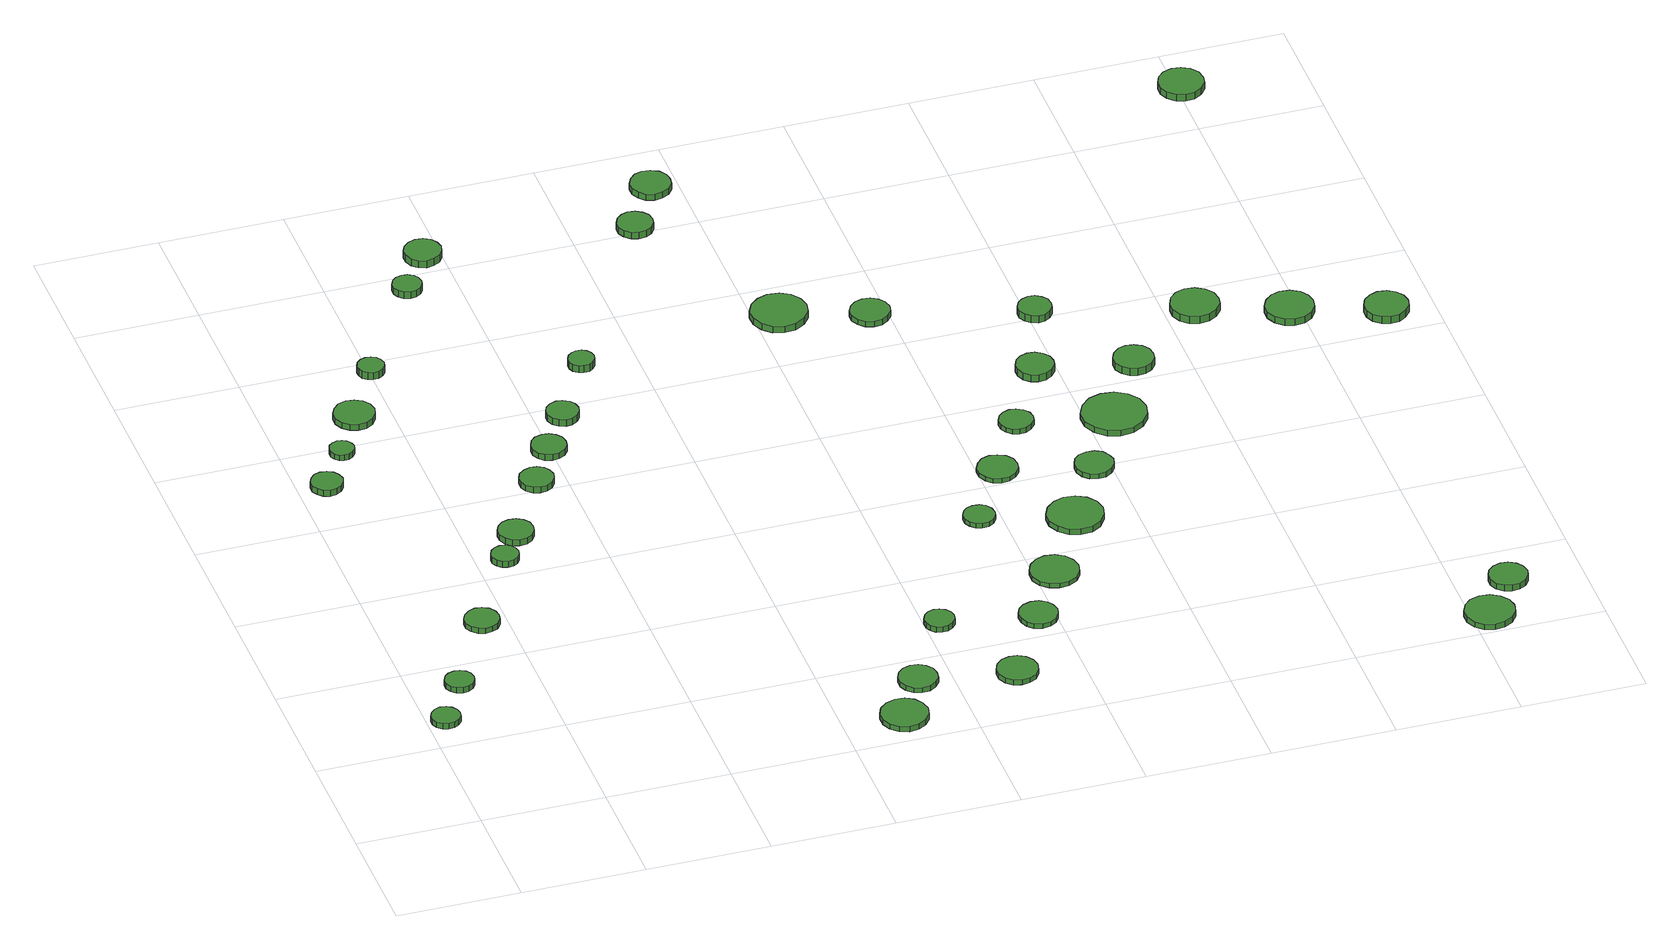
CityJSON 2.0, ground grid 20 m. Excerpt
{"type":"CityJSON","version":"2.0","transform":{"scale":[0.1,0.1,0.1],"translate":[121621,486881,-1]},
"CityObjects":{
"tree1":{"type":"SolitaryVegetationObject","attributes":{"function":"something"},"geometry":[{"type":"MultiSurface","lod":"1","boundaries":[[[0,1,2,3,4,5,6,7,8,9,10,11,12,13,14]],[[15,16,17,18,19,20,21,22,23,24,25,26,27,28,29]],[[0,29,28,1]],[[1,28,27,2]],[[2,27,26,3]],[[3,26,25,4]],[[4,25,24,5]],[[5,24,23,6]],[[6,23,22,7]],[[7,22,21,8]],[[8,21,20,9]],[[9,20,19,10]],[[10,19,18,11]],[[11,18,17,12]],[[12,17,16,13]],[[13,16,15,14]],[[14,15,29,0]]]}]},
"tree2":{"type":"SolitaryVegetationObject","attributes":{"function":"something"},"geometry":[{"type":"MultiSurface","lod":"1","boundaries":[[[30,31,32,33,34,35,36,37,38,39,40,41,42,43,44]],[[45,46,47,48,49,50,51,52,53,54,55,56,57,58,59]],[[30,59,58,31]],[[31,58,57,32]],[[32,57,56,33]],[[33,56,55,34]],[[34,55,54,35]],[[35,54,53,36]],[[36,53,52,37]],[[37,52,51,38]],[[38,51,50,39]],[[39,50,49,40]],[[40,49,48,41]],[[41,48,47,42]],[[42,47,46,43]],[[43,46,45,44]],[[44,45,59,30]]]}]},
"tree3":{"type":"SolitaryVegetationObject","attributes":{"function":"something"},"geometry":[{"type":"MultiSurface","lod":"1","boundaries":[[[60,61,62,63,64,65,66,67,68,69,70,71,72,73,74]],[[75,76,77,78,79,80,81,82,83,84,85,86,87,88,89]],[[60,89,88,61]],[[61,88,87,62]],[[62,87,86,63]],[[63,86,85,64]],[[64,85,84,65]],[[65,84,83,66]],[[66,83,82,67]],[[67,82,81,68]],[[68,81,80,69]],[[69,80,79,70]],[[70,79,78,71]],[[71,78,77,72]],[[72,77,76,73]],[[73,76,75,74]],[[74,75,89,60]]]}]},
"tree4":{"type":"SolitaryVegetationObject","attributes":{"function":"something"},"geometry":[{"type":"MultiSurface","lod":"1","boundaries":[[[90,91,92,93,94,95,96,97,98,99,100,101,102,103,104]],[[105,106,107,108,109,110,111,112,113,114,115,116,117,118,119]],[[90,119,118,91]],[[91,118,117,92]],[[92,117,116,93]],[[93,116,115,94]],[[94,115,114,95]],[[95,114,113,96]],[[96,113,112,97]],[[97,112,111,98]],[[98,111,110,99]],[[99,110,109,100]],[[100,109,108,101]],[[101,108,107,102]],[[102,107,106,103]],[[103,106,105,104]],[[104,105,119,90]]]}]},
"tree5":{"type":"SolitaryVegetationObject","attributes":{"function":"something"},"geometry":[{"type":"MultiSurface","lod":"1","boundaries":[[[120,121,122,123,124,125,126,127,128,129,130,131,132,133,134]],[[135,136,137,138,139,140,141,142,143,144,145,146,147,148,149]],[[120,149,148,121]],[[121,148,147,122]],[[122,147,146,123]],[[123,146,145,124]],[[124,145,144,125]],[[125,144,143,126]],[[126,143,142,127]],[[127,142,141,128]],[[128,141,140,129]],[[129,140,139,130]],[[130,139,138,131]],[[131,138,137,132]],[[132,137,136,133]],[[133,136,135,134]],[[134,135,149,120]]]}]},
"tree6":{"type":"SolitaryVegetationObject","attributes":{"function":"something"},"geometry":[{"type":"MultiSurface","lod":"1","boundaries":[[[150,151,152,153,154,155,156,157,158,159,160,161,162,163,164]],[[165,166,167,168,169,170,171,172,173,174,175,176,177,178,179]],[[150,179,178,151]],[[151,178,177,152]],[[152,177,176,153]],[[153,176,175,154]],[[154,175,174,155]],[[155,174,173,156]],[[156,173,172,157]],[[157,172,171,158]],[[158,171,170,159]],[[159,170,169,160]],[[160,169,168,161]],[[161,168,167,162]],[[162,167,166,163]],[[163,166,165,164]],[[164,165,179,150]]]}]},
"tree7":{"type":"SolitaryVegetationObject","attributes":{"function":"something"},"geometry":[{"type":"MultiSurface","lod":"1","boundaries":[[[180,181,182,183,184,185,186,187,188,189,190,191,192,193,194]],[[195,196,197,198,199,200,201,202,203,204,205,206,207,208,209]],[[180,209,208,181]],[[181,208,207,182]],[[182,207,206,183]],[[183,206,205,184]],[[184,205,204,185]],[[185,204,203,186]],[[186,203,202,187]],[[187,202,201,188]],[[188,201,200,189]],[[189,200,199,190]],[[190,199,198,191]],[[191,198,197,192]],[[192,197,196,193]],[[193,196,195,194]],[[194,195,209,180]]]}]},
"tree8":{"type":"SolitaryVegetationObject","attributes":{"function":"something"},"geometry":[{"type":"MultiSurface","lod":"1","boundaries":[[[210,211,212,213,214,215,216,217,218,219,220,221,222,223,224]],[[225,226,227,228,229,230,231,232,233,234,235,236,237,238,239]],[[210,239,238,211]],[[211,238,237,212]],[[212,237,236,213]],[[213,236,235,214]],[[214,235,234,215]],[[215,234,233,216]],[[216,233,232,217]],[[217,232,231,218]],[[218,231,230,219]],[[219,230,229,220]],[[220,229,228,221]],[[221,228,227,222]],[[222,227,226,223]],[[223,226,225,224]],[[224,225,239,210]]]}]},
"tree9":{"type":"SolitaryVegetationObject","attributes":{"function":"something"},"geometry":[{"type":"MultiSurface","lod":"1","boundaries":[[[240,241,242,243,244,245,246,247,248,249,250,251,252,253,254]],[[255,256,257,258,259,260,261,262,263,264,265,266,267,268,269]],[[240,269,268,241]],[[241,268,267,242]],[[242,267,266,243]],[[243,266,265,244]],[[244,265,264,245]],[[245,264,263,246]],[[246,263,262,247]],[[247,262,261,248]],[[248,261,260,249]],[[249,260,259,250]],[[250,259,258,251]],[[251,258,257,252]],[[252,257,256,253]],[[253,256,255,254]],[[254,255,269,240]]]}]},
"tree10":{"type":"SolitaryVegetationObject","attributes":{"function":"something"},"geometry":[{"type":"MultiSurface","lod":"1","boundaries":[[[270,271,272,273,274,275,276,277,278,279,280,281,282,283,284]],[[285,286,287,288,289,290,291,292,293,294,295,296,297,298,299]],[[270,299,298,271]],[[271,298,297,272]],[[272,297,296,273]],[[273,296,295,274]],[[274,295,294,275]],[[275,294,293,276]],[[276,293,292,277]],[[277,292,291,278]],[[278,291,290,279]],[[279,290,289,280]],[[280,289,288,281]],[[281,288,287,282]],[[282,287,286,283]],[[283,286,285,284]],[[284,285,299,270]]]}]},
"tree11":{"type":"SolitaryVegetationObject","attributes":{"function":"something"},"geometry":[{"type":"MultiSurface","lod":"1","boundaries":[[[300,301,302,303,304,305,306,307,308,309,310,311,312,313,314]],[[315,316,317,318,319,320,321,322,323,324,325,326,327,328,329]],[[300,329,328,301]],[[301,328,327,302]],[[302,327,326,303]],[[303,326,325,304]],[[304,325,324,305]],[[305,324,323,306]],[[306,323,322,307]],[[307,322,321,308]],[[308,321,320,309]],[[309,320,319,310]],[[310,319,318,311]],[[311,318,317,312]],[[312,317,316,313]],[[313,316,315,314]],[[314,315,329,300]]]}]},
"tree12":{"type":"SolitaryVegetationObject","attributes":{"function":"something"},"geometry":[{"type":"MultiSurface","lod":"1","boundaries":[[[330,331,332,333,334,335,336,337,338,339,340,341,342,343,344]],[[345,346,347,348,349,350,351,352,353,354,355,356,357,358,359]],[[330,359,358,331]],[[331,358,357,332]],[[332,357,356,333]],[[333,356,355,334]],[[334,355,354,335]],[[335,354,353,336]],[[336,353,352,337]],[[337,352,351,338]],[[338,351,350,339]],[[339,350,349,340]],[[340,349,348,341]],[[341,348,347,342]],[[342,347,346,343]],[[343,346,345,344]],[[344,345,359,330]]]}]},
"tree13":{"type":"SolitaryVegetationObject","attributes":{"function":"something"},"geometry":[{"type":"MultiSurface","lod":"1","boundaries":[[[360,361,362,363,364,365,366,367,368,369,370,371,372,373,374]],[[375,376,377,378,379,380,381,382,383,384,385,386,387,388,389]],[[360,389,388,361]],[[361,388,387,362]],[[362,387,386,363]],[[363,386,385,364]],[[364,385,384,365]],[[365,384,383,366]],[[366,383,382,367]],[[367,382,381,368]],[[368,381,380,369]],[[369,380,379,370]],[[370,379,378,371]],[[371,378,377,372]],[[372,377,376,373]],[[373,376,375,374]],[[374,375,389,360]]]}]},
"tree14":{"type":"SolitaryVegetationObject","attributes":{"function":"something"},"geometry":[{"type":"MultiSurface","lod":"1","boundaries":[[[390,391,392,393,394,395,396,397,398,399,400,401,402,403,404]],[[405,406,407,408,409,410,411,412,413,414,415,416,417,418,419]],[[390,419,418,391]],[[391,418,417,392]],[[392,417,416,393]],[[393,416,415,394]],[[394,415,414,395]],[[395,414,413,396]],[[396,413,412,397]],[[397,412,411,398]],[[398,411,410,399]],[[399,410,409,400]],[[400,409,408,401]],[[401,408,407,402]],[[402,407,406,403]],[[403,406,405,404]],[[404,405,419,390]]]}]},
"tree15":{"type":"SolitaryVegetationObject","attributes":{"function":"something"},"geometry":[{"type":"MultiSurface","lod":"1","boundaries":[[[420,421,422,423,424,425,426,427,428,429,430,431,432,433,434]],[[435,436,437,438,439,440,441,442,443,444,445,446,447,448,449]],[[420,449,448,421]],[[421,448,447,422]],[[422,447,446,423]],[[423,446,445,424]],[[424,445,444,425]],[[425,444,443,426]],[[426,443,442,427]],[[427,442,441,428]],[[428,441,440,429]],[[429,440,439,430]],[[430,439,438,431]],[[431,438,437,432]],[[432,437,436,433]],[[433,436,435,434]],[[434,435,449,420]]]}]},
"tree16":{"type":"SolitaryVegetationObject","attributes":{"function":"something"},"geometry":[{"type":"MultiSurface","lod":"1","boundaries":[[[450,451,452,453,454,455,456,457,458,459,460,461,462,463,464]],[[465,466,467,468,469,470,471,472,473,474,475,476,477,478,479]],[[450,479,478,451]],[[451,478,477,452]],[[452,477,476,453]],[[453,476,475,454]],[[454,475,474,455]],[[455,474,473,456]],[[456,473,472,457]],[[457,472,471,458]],[[458,471,470,459]],[[459,470,469,460]],[[460,469,468,461]],[[461,468,467,462]],[[462,467,466,463]],[[463,466,465,464]],[[464,465,479,450]]]}]},
"tree17":{"type":"SolitaryVegetationObject","attributes":{"function":"something"},"geometry":[{"type":"MultiSurface","lod":"1","boundaries":[[[480,481,482,483,484,485,486,487,488,489,490,491,492,493,494]],[[495,496,497,498,499,500,501,502,503,504,505,506,507,508,509]],[[480,509,508,481]],[[481,508,507,482]],[[482,507,506,483]],[[483,506,505,484]],[[484,505,504,485]],[[485,504,503,486]],[[486,503,502,487]],[[487,502,501,488]],[[488,501,500,489]],[[489,500,499,490]],[[490,499,498,491]],[[491,498,497,492]],[[492,497,496,493]],[[493,496,495,494]],[[494,495,509,480]]]}]},
"tree18":{"type":"SolitaryVegetationObject","attributes":{"function":"something"},"geometry":[{"type":"MultiSurface","lod":"1","boundaries":[[[510,511,512,513,514,515,516,517,518,519,520,521,522,523,524]],[[525,526,527,528,529,530,531,532,533,534,535,536,537,538,539]],[[510,539,538,511]],[[511,538,537,512]],[[512,537,536,513]],[[513,536,535,514]],[[514,535,534,515]],[[515,534,533,516]],[[516,533,532,517]],[[517,532,531,518]],[[518,531,530,519]],[[519,530,529,520]],[[520,529,528,521]],[[521,528,527,522]],[[522,527,526,523]],[[523,526,525,524]],[[524,525,539,510]]]}]},
"tree19":{"type":"SolitaryVegetationObject","attributes":{"function":"something"},"geometry":[{"type":"MultiSurface","lod":"1","boundaries":[[[540,541,542,543,544,545,546,547,548,549,550,551,552,553,554]],[[555,556,557,558,559,560,561,562,563,564,565,566,567,568,569]],[[540,569,568,541]],[[541,568,567,542]],[[542,567,566,543]],[[543,566,565,544]],[[544,565,564,545]],[[545,564,563,546]],[[546,563,562,547]],[[547,562,561,548]],[[548,561,560,549]],[[549,560,559,550]],[[550,559,558,551]],[[551,558,557,552]],[[552,557,556,553]],[[553,556,555,554]],[[554,555,569,540]]]}]},
"tree20":{"type":"SolitaryVegetationObject","attributes":{"function":"something"},"geometry":[{"type":"MultiSurface","lod":"1","boundaries":[[[570,571,572,573,574,575,576,577,578,579,580,581,582,583,584]],[[585,586,587,588,589,590,591,592,593,594,595,596,597,598,599]],[[570,599,598,571]],[[571,598,597,572]],[[572,597,596,573]],[[573,596,595,574]],[[574,595,594,575]],[[575,594,593,576]],[[576,593,592,577]],[[577,592,591,578]],[[578,591,590,579]],[[579,590,589,580]],[[580,589,588,581]],[[581,588,587,582]],[[582,587,586,583]],[[583,586,585,584]],[[584,585,599,570]]]}]},
"tree21":{"type":"SolitaryVegetationObject","attributes":{"function":"something"},"geometry":[{"type":"MultiSurface","lod":"1","boundaries":[[[600,601,602,603,604,605,606,607,608,609,610,611,612,613,614]],[[615,616,617,618,619,620,621,622,623,624,625,626,627,628,629]],[[600,629,628,601]],[[601,628,627,602]],[[602,627,626,603]],[[603,626,625,604]],[[604,625,624,605]],[[605,624,623,606]],[[606,623,622,607]],[[607,622,621,608]],[[608,621,620,609]],[[609,620,619,610]],[[610,619,618,611]],[[611,618,617,612]],[[612,617,616,613]],[[613,616,615,614]],[[614,615,629,600]]]}]},
"tree22":{"type":"SolitaryVegetationObject","attributes":{"function":"something"},"geometry":[{"type":"MultiSurface","lod":"1","boundaries":[[[630,631,632,633,634,635,636,637,638,639,640,641,642,643,644]],[[645,646,647,648,649,650,651,652,653,654,655,656,657,658,659]],[[630,659,658,631]],[[631,658,657,632]],[[632,657,656,633]],[[633,656,655,634]],[[634,655,654,635]],[[635,654,653,636]],[[636,653,652,637]],[[637,652,651,638]],[[638,651,650,639]],[[639,650,649,640]],[[640,649,648,641]],[[641,648,647,642]],[[642,647,646,643]],[[643,646,645,644]],[[644,645,659,630]]]}]},
"tree23":{"type":"SolitaryVegetationObject","attributes":{"function":"something"},"geometry":[{"type":"MultiSurface","lod":"1","boundaries":[[[660,661,662,663,664,665,666,667,668,669,670,671,672,673,674]],[[675,676,677,678,679,680,681,682,683,684,685,686,687,688,689]],[[660,689,688,661]],[[661,688,687,662]],[[662,687,686,663]],[[663,686,685,664]],[[664,685,684,665]],[[665,684,683,666]],[[666,683,682,667]],[[667,682,681,668]],[[668,681,680,669]],[[669,680,679,670]],[[670,679,678,671]],[[671,678,677,672]],[[672,677,676,673]],[[673,676,675,674]],[[674,675,689,660]]]}]},
"tree24":{"type":"SolitaryVegetationObject","attributes":{"function":"something"},"geometry":[{"type":"MultiSurface","lod":"1","boundaries":[[[690,691,692,693,694,695,696,697,698,699,700,701,702,703,704]],[[705,706,707,708,709,710,711,712,713,714,715,716,717,718,719]],[[690,719,718,691]],[[691,718,717,692]],[[692,717,716,693]],[[693,716,715,694]],[[694,715,714,695]],[[695,714,713,696]],[[696,713,712,697]],[[697,712,711,698]],[[698,711,710,699]],[[699,710,709,700]],[[700,709,708,701]],[[701,708,707,702]],[[702,707,706,703]],[[703,706,705,704]],[[704,705,719,690]]]}]},
"tree25":{"type":"SolitaryVegetationObject","attributes":{"function":"something"},"geometry":[{"type":"MultiSurface","lod":"1","boundaries":[[[720,721,722,723,724,725,726,727,728,729,730,731,732,733,734]],[[735,736,737,738,739,740,741,742,743,744,745,746,747,748,749]],[[720,749,748,721]],[[721,748,747,722]],[[722,747,746,723]],[[723,746,745,724]],[[724,745,744,725]],[[725,744,743,726]],[[726,743,742,727]],[[727,742,741,728]],[[728,741,740,729]],[[729,740,739,730]],[[730,739,738,731]],[[731,738,737,732]],[[732,737,736,733]],[[733,736,735,734]],[[734,735,749,720]]]}]},
"tree26":{"type":"SolitaryVegetationObject","attributes":{"function":"something"},"geometry":[{"type":"MultiSurface","lod":"1","boundaries":[[[750,751,752,753,754,755,756,757,758,759,760,761,762,763,764]],[[765,766,767,768,769,770,771,772,773,774,775,776,777,778,779]],[[750,779,778,751]],[[751,778,777,752]],[[752,777,776,753]],[[753,776,775,754]],[[754,775,774,755]],[[755,774,773,756]],[[756,773,772,757]],[[757,772,771,758]],[[758,771,770,759]],[[759,770,769,760]],[[760,769,768,761]],[[761,768,767,762]],[[762,767,766,763]],[[763,766,765,764]],[[764,765,779,750]]]}]},
"tree27":{"type":"SolitaryVegetationObject","attributes":{"function":"something"},"geometry":[{"type":"MultiSurface","lod":"1","boundaries":[[[780,781,782,783,784,785,786,787,788,789,790,791,792,793,794]],[[795,796,797,798,799,800,801,802,803,804,805,806,807,808,809]],[[780,809,808,781]],[[781,808,807,782]],[[782,807,806,783]],[[783,806,805,784]],[[784,805,804,785]],[[785,804,803,786]],[[786,803,802,787]],[[787,802,801,788]],[[788,801,800,789]],[[789,800,799,790]],[[790,799,798,791]],[[791,798,797,792]],[[792,797,796,793]],[[793,796,795,794]],[[794,795,809,780]]]}]},
"tree28":{"type":"SolitaryVegetationObject","attributes":{"function":"something"},"geometry":[{"type":"MultiSurface","lod":"1","boundaries":[[[810,811,812,813,814,815,816,817,818,819,820,821,822,823,824]],[[825,826,827,828,829,830,831,832,833,834,835,836,837,838,839]],[[810,839,838,811]],[[811,838,837,812]],[[812,837,836,813]],[[813,836,835,814]],[[814,835,834,815]],[[815,834,833,816]],[[816,833,832,817]],[[817,832,831,818]],[[818,831,830,819]],[[819,830,829,820]],[[820,829,828,821]],[[821,828,827,822]],[[822,827,826,823]],[[823,826,825,824]],[[824,825,839,810]]]}]},
"tree29":{"type":"SolitaryVegetationObject","attributes":{"function":"something"},"geometry":[{"type":"MultiSurface","lod":"1","boundaries":[[[840,841,842,843,844,845,846,847,848,849,850,851,852,853,854]],[[855,856,857,858,859,860,861,862,863,864,865,866,867,868,869]],[[840,869,868,841]],[[841,868,867,842]],[[842,867,866,843]],[[843,866,865,844]],[[844,865,864,845]],[[845,864,863,846]],[[846,863,862,847]],[[847,862,861,848]],[[848,861,860,849]],[[849,860,859,850]],[[850,859,858,851]],[[851,858,857,852]],[[852,857,856,853]],[[853,856,855,854]],[[854,855,869,840]]]}]},
"tree30":{"type":"SolitaryVegetationObject","attributes":{"function":"something"},"geometry":[{"type":"MultiSurface","lod":"1","boundaries":[[[870,871,872,873,874,875,876,877,878,879,880,881,882,883,884]],[[885,886,887,888,889,890,891,892,893,894,895,896,897,898,899]],[[870,899,898,871]],[[871,898,897,872]],[[872,897,896,873]],[[873,896,895,874]],[[874,895,894,875]],[[875,894,893,876]],[[876,893,892,877]],[[877,892,891,878]],[[878,891,890,879]],[[879,890,889,880]],[[880,889,888,881]],[[881,888,887,882]],[[882,887,886,883]],[[883,886,885,884]],[[884,885,899,870]]]}]},
"tree31":{"type":"SolitaryVegetationObject","attributes":{"function":"something"},"geometry":[{"type":"MultiSurface","lod":"1","boundaries":[[[900,901,902,903,904,905,906,907,908,909,910,911,912,913,914]],[[915,916,917,918,919,920,921,922,923,924,925,926,927,928,929]],[[900,929,928,901]],[[901,928,927,902]],[[902,927,926,903]],[[903,926,925,904]],[[904,925,924,905]],[[905,924,923,906]],[[906,923,922,907]],[[907,922,921,908]],[[908,921,920,909]],[[909,920,919,910]],[[910,919,918,911]],[[911,918,917,912]],[[912,917,916,913]],[[913,916,915,914]],[[914,915,929,900]]]}]},
"tree32":{"type":"SolitaryVegetationObject","attributes":{"function":"something"},"geometry":[{"type":"MultiSurface","lod":"1","boundaries":[[[930,931,932,933,934,935,936,937,938,939,940,941,942,943,944]],[[945,946,947,948,949,950,951,952,953,954,955,956,957,958,959]],[[930,959,958,931]],[[931,958,957,932]],[[932,957,956,933]],[[933,956,955,934]],[[934,955,954,935]],[[935,954,953,936]],[[936,953,952,937]],[[937,952,951,938]],[[938,951,950,939]],[[939,950,949,940]],[[940,949,948,941]],[[941,948,947,942]],[[942,947,946,943]],[[943,946,945,944]],[[944,945,959,930]]]}]},
"tree33":{"type":"SolitaryVegetationObject","attributes":{"function":"something"},"geometry":[{"type":"MultiSurface","lod":"1","boundaries":[[[960,961,962,963,964,965,966,967,968,969,970,971,972,973,974]],[[975,976,977,978,979,980,981,982,983,984,985,986,987,988,989]],[[960,989,988,961]],[[961,988,987,962]],[[962,987,986,963]],[[963,986,985,964]],[[964,985,984,965]],[[965,984,983,966]],[[966,983,982,967]],[[967,982,981,968]],[[968,981,980,969]],[[969,980,979,970]],[[970,979,978,971]],[[971,978,977,972]],[[972,977,976,973]],[[973,976,975,974]],[[974,975,989,960]]]}]},
"tree34":{"type":"SolitaryVegetationObject","attributes":{"function":"something"},"geometry":[{"type":"MultiSurface","lod":"1","boundaries":[[[990,991,992,993,994,995,996,997,998,999,1000,1001,1002,1003,1004]],[[1005,1006,1007,1008,1009,1010,1011,1012,1013,1014,1015,1016,1017,1018,1019]],[[990,1019,1018,991]],[[991,1018,1017,992]],[[992,1017,1016,993]],[[993,1016,1015,994]],[[994,1015,1014,995]],[[995,1014,1013,996]],[[996,1013,1012,997]],[[997,1012,1011,998]],[[998,1011,1010,999]],[[999,1010,1009,1000]],[[1000,1009,1008,1001]],[[1001,1008,1007,1002]],[[1002,1007,1006,1003]],[[1003,1006,1005,1004]],[[1004,1005,1019,990]]]}]},
"tree35":{"type":"SolitaryVegetationObject","attributes":{"function":"something"},"geometry":[{"type":"MultiSurface","lod":"1","boundaries":[[[1020,1021,1022,1023,1024,1025,1026,1027,1028,1029,1030,1031,1032,1033,1034]],[[1035,1036,1037,1038,1039,1040,1041,1042,1043,1044,1045,1046,1047,1048,1049]],[[1020,1049,1048,1021]],[[1021,1048,1047,1022]],[[1022,1047,1046,1023]],[[1023,1046,1045,1024]],[[1024,1045,1044,1025]],[[1025,1044,1043,1026]],[[1026,1043,1042,1027]],[[1027,1042,1041,1028]],[[1028,1041,1040,1029]],[[1029,1040,1039,1030]],[[1030,1039,1038,1031]],[[1031,1038,1037,1032]],[[1032,1037,1036,1033]],[[1033,1036,1035,1034]],[[1034,1035,1049,1020]]]}]},
"tree36":{"type":"SolitaryVegetationObject","attributes":{"function":"something"},"geometry":[{"type":"MultiSurface","lod":"1","boundaries":[[[1050,1051,1052,1053,1054,1055,1056,1057,1058,1059,1060,1061,1062,1063,1064]],[[1065,1066,1067,1068,1069,1070,1071,1072,1073,1074,1075,1076,1077,1078,1079]],[[1050,1079,1078,1051]],[[1051,1078,1077,1052]],[[1052,1077,1076,1053]],[[1053,1076,1075,1054]],[[1054,1075,1074,1055]],[[1055,1074,1073,1056]],[[1056,1073,1072,1057]],[[1057,1072,1071,1058]],[[1058,1071,1070,1059]],[[1059,1070,1069,1060]],[[1060,1069,1068,1061]],[[1061,1068,1067,1062]],[[1062,1067,1066,1063]],[[1063,1066,1065,1064]],[[1064,1065,1079,1050]]]}]},
"tree37":{"type":"SolitaryVegetationObject","attributes":{"function":"something"},"geometry":[{"type":"MultiSurface","lod":"1","boundaries":[[[1080,1081,1082,1083,1084,1085,1086,1087,1088,1089,1090,1091,1092,1093,1094]],[[1095,1096,1097,1098,1099,1100,1101,1102,1103,1104,1105,1106,1107,1108,1109]],[[1080,1109,1108,1081]],[[1081,1108,1107,1082]],[[1082,1107,1106,1083]],[[1083,1106,1105,1084]],[[1084,1105,1104,1085]],[[1085,1104,1103,1086]],[[1086,1103,1102,1087]],[[1087,1102,1101,1088]],[[1088,1101,1100,1089]],[[1089,1100,1099,1090]],[[1090,1099,1098,1091]],[[1091,1098,1097,1092]],[[1092,1097,1096,1093]],[[1093,1096,1095,1094]],[[1094,1095,1109,1080]]]}]},
"tree38":{"type":"SolitaryVegetationObject","attributes":{"function":"something"},"geometry":[{"type":"MultiSurface","lod":"1","boundaries":[[[1110,1111,1112,1113,1114,1115,1116,1117,1118,1119,1120,1121,1122,1123,1124]],[[1125,1126,1127,1128,1129,1130,1131,1132,1133,1134,1135,1136,1137,1138,1139]],[[1110,1139,1138,1111]],[[1111,1138,1137,1112]],[[1112,1137,1136,1113]],[[1113,1136,1135,1114]],[[1114,1135,1134,1115]],[[1115,1134,1133,1116]],[[1116,1133,1132,1117]],[[1117,1132,1131,1118]],[[1118,1131,1130,1119]],[[1119,1130,1129,1120]],[[1120,1129,1128,1121]],[[1121,1128,1127,1122]],[[1122,1127,1126,1123]],[[1123,1126,1125,1124]],[[1124,1125,1139,1110]]]}]},
"tree39":{"type":"SolitaryVegetationObject","attributes":{"function":"something"},"geometry":[{"type":"MultiSurface","lod":"1","boundaries":[[[1140,1141,1142,1143,1144,1145,1146,1147,1148,1149,1150,1151,1152,1153,1154]],[[1155,1156,1157,1158,1159,1160,1161,1162,1163,1164,1165,1166,1167,1168,1169]],[[1140,1169,1168,1141]],[[1141,1168,1167,1142]],[[1142,1167,1166,1143]],[[1143,1166,1165,1144]],[[1144,1165,1164,1145]],[[1145,1164,1163,1146]],[[1146,1163,1162,1147]],[[1147,1162,1161,1148]],[[1148,1161,1160,1149]],[[1149,1160,1159,1150]],[[1150,1159,1158,1151]],[[1151,1158,1157,1152]],[[1152,1157,1156,1153]],[[1153,1156,1155,1154]],[[1154,1155,1169,1140]]]}]},
"tree40":{"type":"SolitaryVegetationObject","attributes":{"function":"something"},"geometry":[{"type":"MultiSurface","lod":"1","boundaries":[[[1170,1171,1172,1173,1174,1175,1176,1177,1178,1179,1180,1181,1182,1183,1184]],[[1185,1186,1187,1188,1189,1190,1191,1192,1193,1194,1195,1196,1197,1198,1199]],[[1170,1199,1198,1171]],[[1171,1198,1197,1172]],[[1172,1197,1196,1173]],[[1173,1196,1195,1174]],[[1174,1195,1194,1175]],[[1175,1194,1193,1176]],[[1176,1193,1192,1177]],[[1177,1192,1191,1178]],[[1178,1191,1190,1179]],[[1179,1190,1189,1180]],[[1180,1189,1188,1181]],[[1181,1188,1187,1182]],[[1182,1187,1186,1183]],[[1183,1186,1185,1184]],[[1184,1185,1199,1170]]]}]}
},
"vertices":[
[53,266,16],[51,275,16],[45,283,16],[37,288,16],[27,289,16],[18,286,16],[11,279,16],[7,271,16],[7,261,16],[11,252,16],[18,246,16],[27,243,16],[37,244,16],[45,249,16],[51,256,16],[51,256,6],[45,249,6],[37,244,6],[27,243,6],[18,246,6],[11,252,6],[7,261,6],[7,271,6],[11,279,6],[18,286,6],[27,289,6],[37,288,6],[45,283,6],[51,275,6],[53,266,6],
[102,350,16],[100,360,16],[95,367,16],[86,372,16],[77,373,16],[67,370,16],[60,364,16],[56,355,16],[56,345,16],[60,336,16],[67,330,16],[77,327,16],[86,328,16],[95,333,16],[100,341,16],[100,341,6],[95,333,6],[86,328,6],[77,327,6],[67,330,6],[60,336,6],[56,345,6],[56,355,6],[60,364,6],[67,370,6],[77,373,6],[86,372,6],[95,367,6],[100,360,6],[102,350,6],
[188,493,16],[186,504,16],[179,514,16],[169,519,16],[158,521,16],[147,517,16],[138,509,16],[133,499,16],[133,487,16],[138,477,16],[147,469,16],[158,465,16],[169,467,16],[179,472,16],[186,482,16],[186,482,6],[179,472,6],[169,467,6],[158,465,6],[147,469,6],[138,477,6],[133,487,6],[133,499,6],[138,509,6],[147,517,6],[158,521,6],[169,519,6],[179,514,6],[186,504,6],[188,493,6],
[72,908,17],[69,918,17],[63,927,17],[54,932,17],[43,933,17],[33,930,17],[26,923,17],[21,913,17],[21,902,17],[26,893,17],[33,886,17],[43,882,17],[54,884,17],[63,889,17],[69,897,17],[69,897,6],[63,889,6],[54,884,6],[43,882,6],[33,886,6],[26,893,6],[21,902,6],[21,913,6],[26,923,6],[33,930,6],[43,933,6],[54,932,6],[63,927,6],[69,918,6],[72,908,6],
[115,985,16],[113,993,16],[108,1000,16],[101,1004,16],[93,1005,16],[85,1002,16],[79,997,16],[76,989,16],[76,981,16],[79,974,16],[85,968,16],[93,966,16],[101,966,16],[108,971,16],[113,977,16],[113,977,6],[108,971,6],[101,966,6],[93,966,6],[85,968,6],[79,974,6],[76,981,6],[76,989,6],[79,997,6],[85,1002,6],[93,1005,6],[101,1004,6],[108,1000,6],[113,993,6],[115,985,6],
[268,643,17],[266,652,17],[261,659,17],[253,664,17],[244,665,17],[235,662,17],[228,656,17],[224,647,17],[224,638,17],[228,630,17],[235,624,17],[244,621,17],[253,622,17],[261,626,17],[266,634,17],[266,634,6],[261,626,6],[253,622,6],[244,621,6],[235,624,6],[228,630,6],[224,638,6],[224,647,6],[228,656,6],[235,662,6],[244,665,6],[253,664,6],[261,659,6],[266,652,6],[268,643,6],
[174,1067,17],[171,1081,17],[163,1092,17],[151,1098,17],[138,1100,17],[125,1096,17],[115,1086,17],[109,1074,17],[109,1061,17],[115,1048,17],[125,1039,17],[138,1035,17],[151,1036,17],[163,1043,17],[171,1054,17],[171,1054,6],[163,1043,6],[151,1036,6],[138,1035,6],[125,1039,6],[115,1048,6],[109,1061,6],[109,1074,6],[115,1086,6],[125,1096,6],[138,1100,6],[151,1098,6],[163,1092,6],[171,1081,6],[174,1067,6],
[309,698,17],[307,710,17],[300,719,17],[290,725,17],[278,726,17],[267,723,17],[258,715,17],[253,704,17],[253,692,17],[258,681,17],[267,673,17],[278,670,17],[290,671,17],[300,677,17],[307,687,17],[307,687,6],[300,677,6],[290,671,6],[278,670,6],[267,673,6],[258,681,6],[253,692,6],[253,704,6],[258,715,6],[267,723,6],[278,726,6],[290,725,6],[300,719,6],[307,710,6],[309,698,6],
[224,1176,19],[222,1185,19],[217,1192,19],[209,1196,19],[200,1197,19],[192,1194,19],[185,1188,19],[182,1180,19],[182,1172,19],[185,1163,19],[192,1158,19],[200,1155,19],[209,1156,19],[217,1160,19],[222,1167,19],[222,1167,6],[217,1160,6],[209,1156,6],[200,1155,6],[192,1158,6],[185,1163,6],[182,1172,6],[182,1180,6],[185,1188,6],[192,1194,6],[200,1197,6],[209,1196,6],[217,1192,6],[222,1185,6],[224,1176,6],
[381,820,17],[378,831,17],[372,840,17],[362,846,17],[351,847,17],[340,843,17],[331,836,17],[327,826,17],[327,814,17],[331,804,17],[340,796,17],[351,793,17],[362,794,17],[372,800,17],[378,809,17],[378,809,6],[372,800,6],[362,794,6],[351,793,6],[340,796,6],[331,804,6],[327,814,6],[327,826,6],[331,836,6],[340,843,6],[351,847,6],[362,846,6],[372,840,6],[378,831,6],[381,820,6],
[425,896,17],[423,908,17],[416,917,17],[406,923,17],[395,924,17],[383,921,17],[375,913,17],[370,902,17],[370,891,17],[375,880,17],[383,872,17],[395,869,17],[406,870,17],[416,876,17],[423,885,17],[423,885,6],[416,876,6],[406,870,6],[395,869,6],[383,872,6],[375,880,6],[370,891,6],[370,902,6],[375,913,6],[383,921,6],[395,924,6],[406,923,6],[416,917,6],[423,908,6],[425,896,6],
[735,59,16],[731,74,16],[722,87,16],[709,95,16],[693,96,16],[678,91,16],[666,81,16],[660,67,16],[660,51,16],[666,37,16],[678,26,16],[693,21,16],[709,23,16],[722,31,16],[731,43,16],[731,43,6],[722,31,6],[709,23,6],[693,21,6],[678,26,6],[666,37,6],[660,51,6],[660,67,6],[666,81,6],[678,91,6],[693,96,6],[709,95,6],[722,87,6],[731,74,6],[735,59,6],
[344,1362,20],[342,1372,20],[337,1379,20],[328,1384,20],[319,1385,20],[309,1382,20],[302,1376,20],[298,1367,20],[298,1357,20],[302,1348,20],[309,1342,20],[319,1339,20],[328,1340,20],[337,1345,20],[342,1353,20],[342,1353,8],[337,1345,8],[328,1340,8],[319,1339,8],[309,1342,8],[302,1348,8],[298,1357,8],[298,1367,8],[302,1376,8],[309,1382,8],[319,1385,8],[328,1384,8],[337,1379,8],[342,1372,8],[344,1362,8],
[470,974,18],[468,985,18],[462,993,18],[452,999,18],[442,1000,18],[431,996,18],[423,989,18],[419,979,18],[419,969,18],[423,959,18],[431,952,18],[442,948,18],[452,949,18],[462,955,18],[468,963,18],[468,963,6],[462,955,6],[452,949,6],[442,948,6],[431,952,6],[423,959,6],[419,969,6],[419,979,6],[423,989,6],[431,996,6],[442,1000,6],[452,999,6],[462,993,6],[468,985,6],[470,974,6],
[776,143,16],[774,156,16],[766,166,16],[755,173,16],[742,174,16],[730,170,16],[720,161,16],[715,150,16],[715,137,16],[720,125,16],[730,116,16],[742,112,16],[755,113,16],[766,120,16],[774,130,16],[774,130,7],[766,120,7],[755,113,7],[742,112,7],[730,116,7],[720,125,7],[715,137,7],[715,150,7],[720,161,7],[730,170,7],[742,174,7],[755,173,7],[766,166,7],[774,156,7],[776,143,7],
[401,1441,19],[398,1453,19],[391,1463,19],[380,1469,19],[368,1470,19],[356,1466,19],[347,1458,19],[342,1447,19],[342,1435,19],[347,1423,19],[356,1415,19],[368,1411,19],[380,1413,19],[391,1419,19],[398,1429,19],[398,1429,6],[391,1419,6],[380,1413,6],[368,1411,6],[356,1415,6],[347,1423,6],[342,1435,6],[342,1447,6],[347,1458,6],[356,1466,6],[368,1470,6],[380,1469,6],[391,1463,6],[398,1453,6],[401,1441,6],
[532,1088,24],[530,1097,24],[525,1104,24],[518,1108,24],[509,1109,24],[501,1106,24],[494,1100,24],[491,1092,24],[491,1084,24],[494,1076,24],[501,1070,24],[509,1068,24],[518,1068,24],[525,1073,24],[530,1080,24],[530,1080,11],[525,1073,11],[518,1068,11],[509,1068,11],[501,1070,11],[494,1076,11],[491,1084,11],[491,1092,11],[494,1100,11],[501,1106,11],[509,1109,11],[518,1108,11],[525,1104,11],[530,1097,11],[532,1088,11],
[847,278,17],[845,288,17],[839,296,17],[830,301,17],[821,302,17],[811,299,17],[804,292,17],[800,283,17],[800,273,17],[804,264,17],[811,257,17],[821,254,17],[830,255,17],[839,260,17],[845,268,17],[845,268,7],[839,260,7],[830,255,7],[821,254,7],[811,257,7],[804,264,7],[800,273,7],[800,283,7],[804,292,7],[811,299,7],[821,302,7],[830,301,7],[839,296,7],[845,288,7],[847,278,7],
[929,118,16],[926,131,16],[918,142,16],[906,149,16],[893,150,16],[880,146,16],[870,137,16],[864,124,16],[864,111,16],[870,98,16],[880,89,16],[893,85,16],[906,87,16],[918,93,16],[926,104,16],[926,104,7],[918,93,7],[906,87,7],[893,85,7],[880,89,7],[870,98,7],[864,111,7],[864,124,7],[870,137,7],[880,146,7],[893,150,7],[906,149,7],[918,142,7],[926,131,7],[929,118,7],
[1003,248,15],[1000,261,15],[993,271,15],[982,278,15],[969,279,15],[956,275,15],[947,267,15],[942,255,15],[942,242,15],[947,230,15],[956,221,15],[969,217,15],[982,219,15],[993,225,15],[1000,236,15],[1000,236,7],[993,225,7],[982,219,7],[969,217,7],[956,221,7],[947,230,7],[942,242,7],[942,255,7],[947,267,7],[956,275,7],[969,279,7],[982,278,7],[993,271,7],[1000,261,7],[1003,248,7],
[990,521,16],[988,531,16],[982,540,16],[973,545,16],[962,546,16],[952,543,16],[945,536,16],[940,526,16],[940,516,16],[945,506,16],[952,499,16],[962,496,16],[973,497,16],[982,502,16],[988,511,16],[988,511,8],[982,502,8],[973,497,8],[962,496,8],[952,499,8],[945,506,8],[940,516,8],[940,526,8],[945,536,8],[952,543,8],[962,546,8],[973,545,8],[982,540,8],[988,531,8],[990,521,8],
[728,1407,22],[726,1419,22],[719,1428,22],[709,1434,22],[697,1436,22],[686,1432,22],[677,1424,22],[672,1413,22],[672,1401,22],[677,1391,22],[686,1383,22],[697,1379,22],[709,1380,22],[719,1386,22],[726,1396,22],[726,1396,10],[719,1386,10],[709,1380,10],[697,1379,10],[686,1383,10],[677,1391,10],[672,1401,10],[672,1413,10],[677,1424,10],[686,1432,10],[697,1436,10],[709,1434,10],[719,1428,10],[726,1419,10],[728,1407,10],
[1069,349,15],[1065,365,15],[1056,378,15],[1042,386,15],[1026,388,15],[1011,383,15],[999,372,15],[992,357,15],[992,341,15],[999,326,15],[1011,316,15],[1026,311,15],[1042,312,15],[1056,320,15],[1065,333,15],[1065,333,7],[1056,320,7],[1042,312,7],[1026,311,7],[1011,316,7],[999,326,7],[992,341,7],[992,357,7],[999,372,7],[1011,383,7],[1026,388,7],[1042,386,7],[1056,378,7],[1065,365,7],[1069,349,7],
[884,1125,18],[880,1143,18],[869,1158,18],[853,1167,18],[834,1169,18],[817,1163,18],[803,1151,18],[795,1134,18],[795,1116,18],[803,1099,18],[817,1086,18],[834,1081,18],[853,1083,18],[869,1092,18],[880,1107,18],[880,1107,6],[869,1092,6],[853,1083,6],[834,1081,6],[817,1086,6],[803,1099,6],[795,1116,6],[795,1134,6],[803,1151,6],[817,1163,6],[834,1169,6],[853,1167,6],[869,1158,6],[880,1143,6],[884,1125,6],
[788,1506,17],[786,1519,17],[778,1530,17],[766,1536,17],[753,1538,17],[740,1534,17],[731,1525,17],[725,1513,17],[725,1499,17],[731,1487,17],[740,1478,17],[753,1474,17],[766,1476,17],[778,1482,17],[786,1493,17],[786,1493,6],[778,1482,6],[766,1476,6],[753,1474,6],[740,1478,6],[731,1487,6],[725,1499,6],[725,1513,6],[731,1525,6],[740,1534,6],[753,1538,6],[766,1536,6],[778,1530,6],[786,1519,6],[788,1506,6],
[1062,633,15],[1060,646,15],[1052,657,15],[1040,663,15],[1027,665,15],[1014,661,15],[1005,652,15],[999,640,15],[999,626,15],[1005,614,15],[1014,605,15],[1027,601,15],[1040,602,15],[1052,609,15],[1060,620,15],[1060,620,7],[1052,609,7],[1040,602,7],[1027,601,7],[1014,605,7],[1005,614,7],[999,626,7],[999,640,7],[1005,652,7],[1014,661,7],[1027,665,7],[1040,663,7],[1052,657,7],[1060,646,7],[1062,633,7],
[1150,479,17],[1146,497,17],[1135,512,17],[1119,521,17],[1100,523,17],[1083,517,17],[1069,505,17],[1061,488,17],[1061,470,17],[1069,453,17],[1083,440,17],[1100,435,17],[1119,436,17],[1135,446,17],[1146,461,17],[1146,461,7],[1135,446,7],[1119,436,7],[1100,435,7],[1083,440,7],[1069,453,7],[1061,470,7],[1061,488,7],[1069,505,7],[1083,517,7],[1100,523,7],[1119,521,7],[1135,512,7],[1146,497,7],[1150,479,7],
[1004,1085,16],[1001,1098,16],[993,1108,16],[982,1115,16],[969,1116,16],[956,1112,16],[947,1104,16],[941,1092,16],[941,1079,16],[947,1067,16],[956,1058,16],[969,1054,16],[982,1055,16],[993,1062,16],[1001,1072,16],[1001,1072,6],[993,1062,6],[982,1055,6],[969,1054,6],[956,1058,6],[947,1067,6],[941,1079,6],[941,1092,6],[947,1104,6],[956,1112,6],[969,1116,6],[982,1115,6],[993,1108,6],[1001,1098,6],[1004,1085,6],
[1123,744,15],[1121,755,15],[1114,764,15],[1104,770,15],[1093,771,15],[1082,767,15],[1074,760,15],[1069,749,15],[1069,738,15],[1074,728,15],[1082,720,15],[1093,717,15],[1104,718,15],[1114,724,15],[1121,733,15],[1121,733,6],[1114,724,6],[1104,718,6],[1093,717,6],[1082,720,6],[1074,728,6],[1069,738,6],[1069,749,6],[1074,760,6],[1082,767,6],[1093,771,6],[1104,770,6],[1114,764,6],[1121,755,6],[1123,744,6],
[1205,599,15],[1202,611,15],[1195,622,15],[1184,628,15],[1171,629,15],[1158,625,15],[1149,617,15],[1144,605,15],[1144,592,15],[1149,580,15],[1158,572,15],[1171,568,15],[1184,569,15],[1195,576,15],[1202,586,15],[1202,586,6],[1195,576,6],[1184,569,6],[1171,568,6],[1158,572,6],[1149,580,6],[1144,592,6],[1144,605,6],[1149,617,6],[1158,625,6],[1171,629,6],[1184,628,6],[1195,622,6],[1202,611,6],[1205,599,6],
[1196,869,19],[1194,881,19],[1186,891,19],[1175,898,19],[1163,899,19],[1151,895,19],[1142,887,19],[1137,875,19],[1137,863,19],[1142,851,19],[1151,843,19],[1163,839,19],[1175,840,19],[1186,847,19],[1194,857,19],[1194,857,6],[1186,847,6],[1175,840,6],[1163,839,6],[1151,843,6],[1142,851,6],[1137,863,6],[1137,875,6],[1142,887,6],[1151,895,6],[1163,899,6],[1175,898,6],[1186,891,6],[1194,881,6],[1196,869,6],
[1295,716,16],[1291,737,16],[1278,754,16],[1259,765,16],[1238,767,16],[1218,761,16],[1202,746,16],[1193,727,16],[1193,705,16],[1202,686,16],[1218,671,16],[1238,665,16],[1259,667,16],[1278,678,16],[1291,695,16],[1291,695,6],[1278,678,6],[1259,667,6],[1238,665,6],[1218,671,6],[1202,686,6],[1193,705,6],[1193,727,6],[1202,746,6],[1218,761,6],[1238,767,6],[1259,765,6],[1278,754,6],[1291,737,6],[1295,716,6],
[1238,1010,22],[1236,1021,22],[1229,1030,22],[1220,1036,22],[1209,1037,22],[1198,1033,22],[1190,1026,22],[1185,1016,22],[1185,1004,22],[1190,994,22],[1198,987,22],[1209,983,22],[1220,984,22],[1229,990,22],[1236,999,22],[1236,999,9],[1229,990,9],[1220,984,9],[1209,983,9],[1198,987,9],[1190,994,9],[1185,1004,9],[1185,1016,9],[1190,1026,9],[1198,1033,9],[1209,1037,9],[1220,1036,9],[1229,1030,9],[1236,1021,9],[1238,1010,9],
[1346,839,20],[1344,852,20],[1336,863,20],[1324,869,20],[1311,871,20],[1299,867,20],[1289,858,20],[1283,846,20],[1283,832,20],[1289,820,20],[1299,811,20],[1311,807,20],[1324,809,20],[1336,815,20],[1344,826,20],[1344,826,7],[1336,815,7],[1324,809,7],[1311,807,7],[1299,811,7],[1289,820,7],[1283,832,7],[1283,846,7],[1289,858,7],[1299,867,7],[1311,871,7],[1324,869,7],[1336,863,7],[1344,852,7],[1346,839,7],
[1668,44,16],[1664,60,16],[1654,73,16],[1640,81,16],[1624,83,16],[1608,78,16],[1596,67,16],[1589,52,16],[1589,35,16],[1596,20,16],[1608,9,16],[1624,4,16],[1640,6,16],[1654,14,16],[1664,27,16],[1664,27,6],[1654,14,6],[1640,6,6],[1624,4,6],[1608,9,6],[1596,20,6],[1589,35,6],[1589,52,6],[1596,67,6],[1608,78,6],[1624,83,6],[1640,81,6],[1654,73,6],[1664,60,6],[1668,44,6],
[1714,123,17],[1711,136,17],[1704,146,17],[1692,153,17],[1680,154,17],[1668,150,17],[1658,141,17],[1653,130,17],[1653,117,17],[1658,105,17],[1668,97,17],[1680,93,17],[1692,94,17],[1704,101,17],[1711,111,17],[1711,111,6],[1704,101,6],[1692,94,6],[1680,93,6],[1668,97,6],[1658,105,6],[1653,117,6],[1653,130,6],[1658,141,6],[1668,150,6],[1680,154,6],[1692,153,6],[1704,146,6],[1711,136,6],[1714,123,6],
[1486,948,19],[1483,964,19],[1473,977,19],[1459,985,19],[1443,987,19],[1428,982,19],[1416,971,19],[1410,956,19],[1410,940,19],[1416,926,19],[1428,915,19],[1443,910,19],[1459,912,19],[1473,920,19],[1483,933,19],[1483,933,6],[1473,920,6],[1459,912,6],[1443,910,6],[1428,915,6],[1416,926,6],[1410,940,6],[1410,956,6],[1416,971,6],[1428,982,6],[1443,987,6],[1459,985,6],[1473,977,6],[1483,964,6],[1486,948,6],
[1622,901,17],[1619,916,17],[1610,929,17],[1596,937,17],[1580,939,17],[1565,934,17],[1553,923,17],[1546,909,17],[1546,893,17],[1553,878,17],[1565,867,17],[1580,862,17],[1596,864,17],[1610,872,17],[1619,885,17],[1619,885,5],[1610,872,5],[1596,864,5],[1580,862,5],[1565,867,5],[1553,878,5],[1546,893,5],[1546,909,5],[1553,923,5],[1565,934,5],[1580,939,5],[1596,937,5],[1610,929,5],[1619,916,5],[1622,901,5],
[1759,855,19],[1756,869,19],[1747,881,19],[1735,888,19],[1720,890,19],[1707,885,19],[1696,876,19],[1690,862,19],[1690,848,19],[1696,835,19],[1707,825,19],[1720,821,19],[1735,822,19],[1747,830,19],[1756,841,19],[1756,841,6],[1747,830,6],[1735,822,6],[1720,821,6],[1707,825,6],[1696,835,6],[1690,848,6],[1690,862,6],[1696,876,6],[1707,885,6],[1720,890,6],[1735,888,6],[1747,881,6],[1756,869,6],[1759,855,6],
[1641,1506,22],[1638,1521,22],[1629,1533,22],[1616,1540,22],[1601,1542,22],[1587,1537,22],[1576,1527,22],[1570,1513,22],[1570,1498,22],[1576,1485,22],[1587,1474,22],[1601,1470,22],[1616,1471,22],[1629,1479,22],[1638,1491,22],[1638,1491,10],[1629,1479,10],[1616,1471,10],[1601,1470,10],[1587,1474,10],[1576,1485,10],[1570,1498,10],[1570,1513,10],[1576,1527,10],[1587,1537,10],[1601,1542,10],[1616,1540,10],[1629,1533,10],[1638,1521,10],[1641,1506,10]
]}
